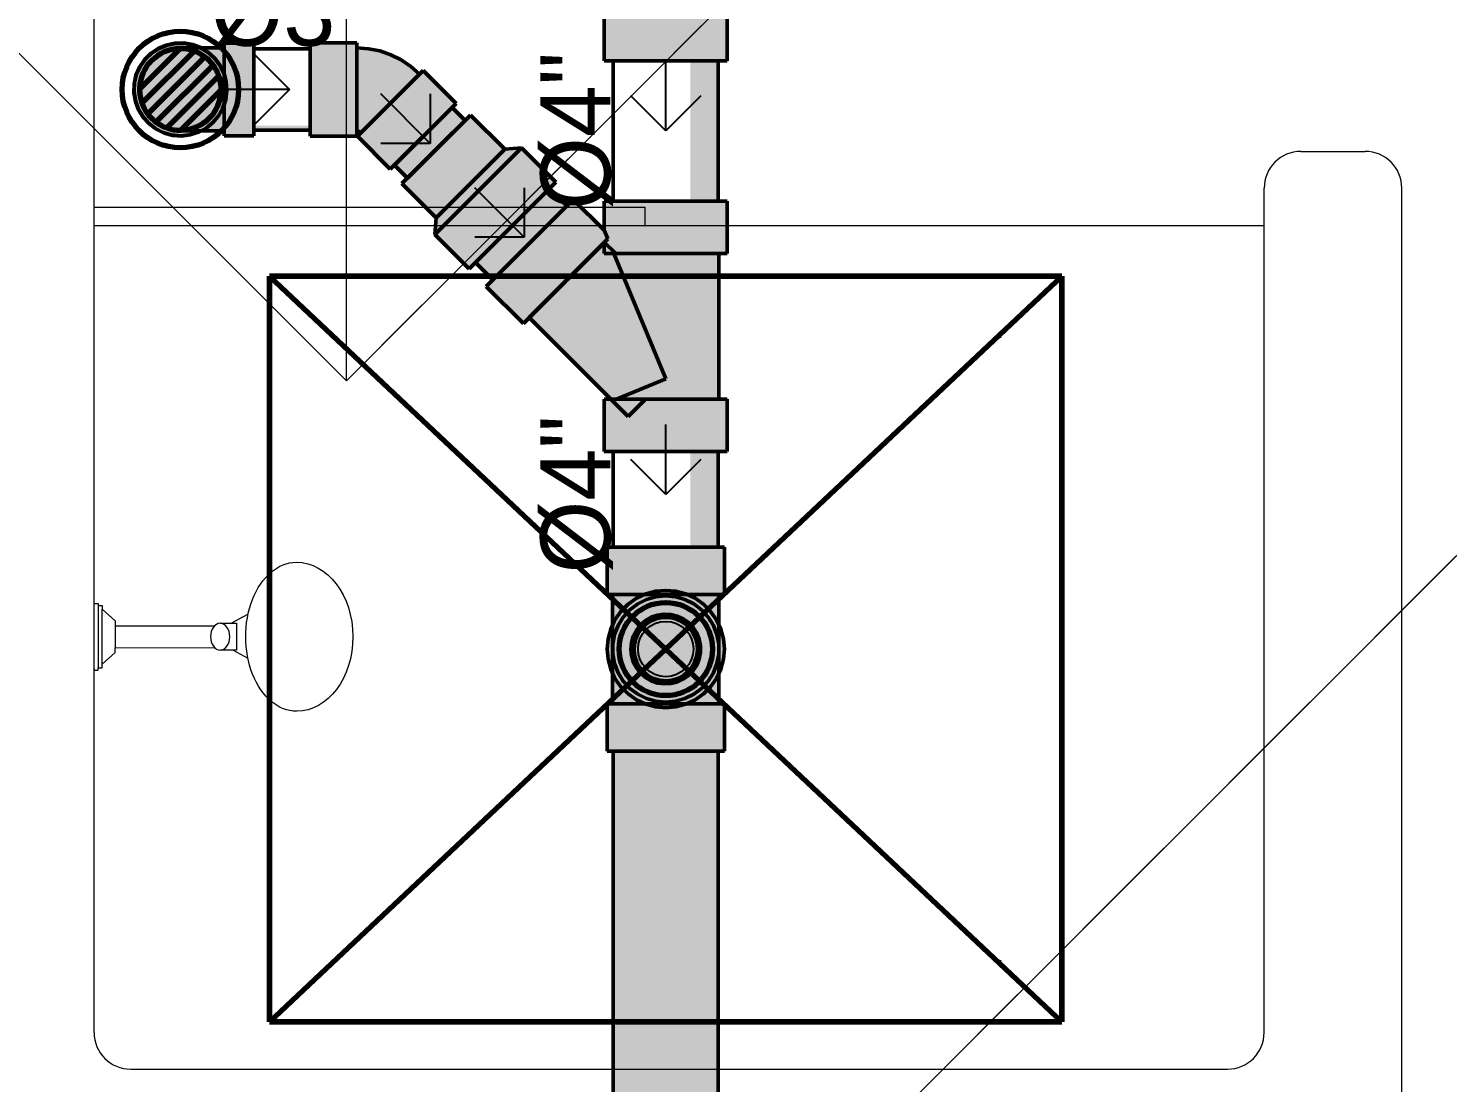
# Model space of a CAD drawing. Header units: metres. Extents: x -232 to 581, y 30 to 789.
# Drawn here: x 214.266 to 215.813, y 384.801 to 385.95 of the extents above; entities that cross this region are included whole.
import ezdxf

# ---------------------------------------------------------------- set-up
doc = ezdxf.new("R2010")
doc.units = ezdxf.units.M
doc.linetypes.add('CONTINU', pattern=[0])
doc.linetypes.add('HIDDEN2', pattern=[0.1875, 0.125, -0.0625])
for name, color, linetype, lineweight in [('A-WALL', 250, 'Continuous', 20), ('baños', 140, 'Continuous', 0), ('P-Fixt-Drn', 94, 'Continuous', 70), ('P-Fixt-Sho', 94, 'Continuous', 70)]:
    doc.layers.add(name, color=color, linetype=linetype, lineweight=lineweight)
doc.layers.add('G-Risr-Std-Nplt', color=7, linetype='Continuous', lineweight=18, plot=False)
doc.layers.add('M-SY-PIPE-STANDARD-Drenaje Sanitario', color=7, linetype='Continuous', true_color=0x726558)
doc.layers.add('M-SY-PIPE-STANDARD-Drenaje Ventilacion', color=254, linetype='Continuous')
doc.layers.add('Techos 1', color=7, linetype='HIDDEN2', lineweight=9, true_color=0x42391a)
doc.styles.add('DS-CAST-01', font='GOTHIC.TTF', dxfattribs={"height": 3})
doc.styles.get("Standard").update_dxf_attribs({"font": 'arial.ttf'})

# ---------------------------------------------------------------- blocks, each defined once
blk = doc.blocks.new('20.03.2026 LN 09 SEGUNDO NIVEL ARQ')
at = {"layer": 'Techos 1', "color": 5, "linetype": 'ByBlock'}
for p, q in [((71.5459, -58.3486), (71.5459, -46.6486)), ((68.3959, -55.1987), (71.5459, -58.3486)), ((74.6959, -55.1986), (71.5459, -58.3486)), ((76.0959, -55.1986), (71.9959, -59.2986))]:
    blk.add_line(p, q, dxfattribs=at)
at = {"layer": 'baños', "color": 5, "linetype": 'Continuous', "flags": 8}
for tag, p in [('MODELNUMBER', (83.7813, -42.9175, 0)), ('MATERIAL', (83.7813, -42.9176, 0)), ('PRODUCT', (83.7813, -42.9176, 0)), ('TRADENAME', (83.7813, -42.9176, 0)), ('MODELNUMBER', (84.956, -42.9175, 0)), ('TRADENAME', (84.956, -42.9176, 0)), ('MATERIAL', (84.956, -42.9176, 0)), ('PRODUCT', (84.956, -42.9176, 0))]:
    blk.add_attdef(tag, p, '', height=0.0000254, rotation=180.0001, dxfattribs=at)
at = {"layer": 'baños', "color": 5, "linetype": 'Continuous'}
for tag, p, rotation in [('TRADENAME', (85.8912, -56.9933), 180.0001), ('MODELNUMBER', (85.8912, -56.9934), 180.0001), ('MATERIAL', (85.8914, -56.9932), 180.0001), ('PRODUCT', (85.8914, -56.9933), 180.0001), ('MODELNUMBER', (86.6008, -56.9934), 179.9999), ('MATERIAL', (86.6008, -56.9932), 179.9999), ('PRODUCT', (86.6008, -56.9933), 179.9999), ('TRADENAME', (86.6008, -56.9933), 179.9999)]:
    blk.add_attdef(tag, p, '', height=0.0000254, rotation=rotation, dxfattribs=at)
blk = doc.blocks.new('A$C013342c3')
at = {"layer": 'baños', "linetype": 'Continuous'}
for p, q in [((0.2731, 0.1112), (0.2592, 0.0984, -1.0732)), ((0.2775, 0.1152), (0.2731, 0.1152)), ((0.2731, 0.1152), (0.2731, 0.1112)), ((0.2731, 0.0513), (0.2731, 0.1112)), ((0.2821, 0.1176), (0.2775, 0.1176)), ((0.2775, 0.1176), (0.2775, 0.1152)), ((0.2775, 0.1152), (0.2775, 0.0473)), ((0.2821, 0.1163), (0.2821, 0.1176)), ((0.2821, 0.0462), (0.2821, 0.1163)), ((0.1327, 0.0959, -0.0887), (0.1145, 0.106, -0.1376)), ((0.1447, 0.0959, -0.0497), (0.127, 0.0959, -0.0497)), ((0.127, 0.0959, -0.0497), (0.127, 0.0667, -0.0497)), ((0.2591, 0.0932, -0.0114), (0.1506, 0.0931, -0.0549)), ((0.2592, 0.0984, -1.0732), (0.2591, 0.0932, -0.0114)), ((0.2591, 0.0932, -0.0114), (0.2591, 0.0693, -0.0113)), ((0.1305, 0.0667, -0.0849), (0.1145, 0.0578, -0.1376)), ((0.127, 0.0667, -0.0497), (0.1446, 0.0667, -0.0497)), ((0.2591, 0.0693, -0.0114), (0.1506, 0.0694, -0.0549)), ((0.2592, 0.0642, -1.0732), (0.2591, 0.0693, -0.0114)), ((0.2731, 0.0513), (0.2592, 0.0642, -1.0732)), ((0.2731, 0.0473), (0.2731, 0.0513)), ((0.2775, 0.0473), (0.2731, 0.0473)), ((0.2775, 0.0449), (0.2775, 0.0473)), ((0.2821, 0.0449), (0.2775, 0.0449)), ((0.2821, 0.0462), (0.2821, 0.0449))]:
    blk.add_line(p, q, dxfattribs=at)
for ratio, start_param, end_param in [(0.757088, 3.141593, 6.283185), (0.681889, 0, 3.141593)]:
    blk.add_ellipse((0.0615, 0.0812, -0.1376), major_axis=(-0.0002, -0.0812), ratio=ratio, start_param=start_param, end_param=end_param, dxfattribs=at)
blk.add_ellipse((0.1447, 0.0813, -0.0497), major_axis=(0, -0.0146), ratio=0.718224, dxfattribs=at)
blk = doc.blocks.new('20.03.2026 LN 09 PRIMER NIVEL ARQ')
at = {"layer": 'A-WALL', "color": 1}
for p, q in [((-8.761, -59.0532), (-8.761, -56.3332)), ((-7.446, -58.0932), (-7.376, -58.0932)), ((-7.486, -59.0532), (-7.486, -58.1332)), ((-7.336, -59.7032), (-7.336, -58.1332)), ((-8.721, -59.0932), (-7.526, -59.0932))]:
    blk.add_line(p, q, dxfattribs=at)
for centre, start, end in [((-7.446, -58.1332), 90, 180), ((-7.376, -58.1332), 360, 90), ((-8.721, -59.0532), 180, 270), ((-7.526, -59.0532), 270, 0)]:
    blk.add_arc(centre, 0.04, start, end, dxfattribs=at)
at = {"layer": 'baños', "color": 1}
for p, q in [((-8.761, -58.1541), (-8.161, -58.1541)), ((-8.161, -58.1541), (-8.161, -58.1741)), ((-8.761, -58.1741), (-7.486, -58.1741))]:
    blk.add_line(p, q, dxfattribs=at)
at = {"layer": 'Techos 1', "color": 1}
for p, q in [((-8.486, -58.3432), (-8.486, -46.6432)), ((-11.636, -55.1932), (-8.486, -58.3432)), ((-5.336, -55.1932), (-8.486, -58.3432)), ((-3.936, -55.1932), (-8.036, -59.2932))]:
    blk.add_line(p, q, dxfattribs=at)
at = {"layer": 'baños', "color": 1, "linetype": 'CONTINU', "xscale": -1}
blk.add_blockref('A$C013342c3', (-8.4789, -58.7033), dxfattribs=at)
at = {"layer": 'baños', "color": 1, "linetype": 'Continuous'}
for tag, p in [('MODELNUMBER', (-12.0611, -62.0707)), ('MATERIAL', (-12.0611, -62.0709)), ('PRODUCT', (-12.0611, -62.0708)), ('TRADENAME', (-12.0611, -62.0708))]:
    blk.add_attdef(tag, p, '', height=0.0000254, rotation=359.9999, dxfattribs=at)
blk = doc.blocks.new('Aecb_Duct_Rnd_2Line_Open')
at = {"layer": 'G-Risr-Std-Nplt', "color": 0, "linetype": 'ByBlock', "lineweight": -2}
blk.add_circle((0, 0), 1, dxfattribs=at)
blk = doc.blocks.new('_Open90')
at = {"color": 0, "linetype": 'ByBlock', "lineweight": -2}
for p, q in [((-0.5, 0.5), (0, 0)), ((0, 0), (-1, 0)), ((0, 0), (-0.5, -0.5))]:
    blk.add_line(p, q, dxfattribs=at)
blk = doc.blocks.new('DR 20.03.26 LN09')
at = {"layer": 'M-SY-PIPE-STANDARD-Drenaje Sanitario', "linetype": 'Continuous', "lineweight": 50}
for points in [[(-14679.194, -2845.998), (-14682.928, -2849.733), (-14681.337, -2851.324), (-14681.083, -2851.07), (-14677.579, -2854.574), (-14677.868, -2854.574), (-14677.868, -2856.824), (-14675.227, -2856.824), (-14672.587, -2856.824), (-14672.587, -2854.574), (-14672.946, -2854.574), (-14672.946, -2848.324), (-14672.587, -2848.324), (-14672.587, -2846.074), (-14675.227, -2846.074), (-14677.868, -2846.074), (-14677.868, -2847.324)], [(-14698.041, -2857.817), (-14698.05, -2858.197), (-14697.987, -2858.572), (-14697.854, -2858.929), (-14697.656, -2859.253), (-14697.401, -2859.535), (-14697.096, -2859.762), (-14696.754, -2859.929), (-14696.387, -2860.027), (-14696.008, -2860.054), (-14695.63, -2860.009), (-14695.268, -2859.893), (-14694.934, -2859.711), (-14694.641, -2859.469), (-14694.399, -2859.176), (-14694.217, -2858.842), (-14694.101, -2858.48), (-14694.056, -2858.102), (-14694.083, -2857.723), (-14694.182, -2857.356), (-14694.348, -2857.014), (-14694.576, -2856.709), (-14694.857, -2856.454), (-14695.182, -2856.256), (-14695.538, -2856.123), (-14695.913, -2856.06), (-14696.293, -2856.069), (-14696.664, -2856.15), (-14697.014, -2856.299), (-14697.329, -2856.512), (-14697.598, -2856.781), (-14697.811, -2857.096), (-14697.96, -2857.446)], [(-14695.165, -2859.818), (-14695.181, -2859.836), (-14694.18, -2859.836), (-14694.18, -2860.039), (-14692.899, -2860.039), (-14692.899, -2856.07), (-14694.18, -2856.07), (-14694.18, -2856.273), (-14695.181, -2856.273), (-14695.176, -2856.279), (-14695.496, -2856.151), (-14695.867, -2856.079), (-14696.244, -2856.079), (-14696.614, -2856.151), (-14696.965, -2856.291), (-14697.282, -2856.495), (-14697.555, -2856.755), (-14697.774, -2857.063), (-14697.931, -2857.406), (-14698.02, -2857.772), (-14698.038, -2858.149), (-14697.984, -2858.523), (-14697.86, -2858.879), (-14697.672, -2859.206), (-14697.425, -2859.491), (-14697.128, -2859.724), (-14696.793, -2859.897), (-14696.431, -2860.003), (-14696.055, -2860.039), (-14695.68, -2860.003), (-14695.318, -2859.897)], [(-14690.487, -2856.055), (-14690.487, -2860.055), (-14688.487, -2860.055), (-14688.487, -2859.836), (-14688.437, -2859.841), (-14688.389, -2859.855), (-14688.345, -2859.879), (-14688.306, -2859.911), (-14688.461, -2860.066), (-14687.047, -2861.48), (-14684.218, -2858.651), (-14685.633, -2857.237), (-14685.787, -2857.392), (-14686.163, -2857.063), (-14686.578, -2856.785), (-14687.026, -2856.564), (-14687.499, -2856.404), (-14687.989, -2856.306), (-14688.487, -2856.273), (-14688.487, -2856.055)], [(-14697.793, -2857.847), (-14697.801, -2858.18), (-14697.746, -2858.508), (-14697.63, -2858.819), (-14697.456, -2859.103), (-14697.233, -2859.35), (-14696.966, -2859.549), (-14696.667, -2859.694), (-14696.346, -2859.78), (-14696.014, -2859.804), (-14695.683, -2859.765), (-14695.367, -2859.663), (-14695.075, -2859.504), (-14694.818, -2859.292), (-14694.606, -2859.036), (-14694.447, -2858.744), (-14694.345, -2858.427), (-14694.306, -2858.096), (-14694.33, -2857.764), (-14694.416, -2857.443), (-14694.561, -2857.144), (-14694.76, -2856.878), (-14695.007, -2856.654), (-14695.291, -2856.481), (-14695.602, -2856.364), (-14695.931, -2856.309), (-14696.263, -2856.317), (-14696.588, -2856.388), (-14696.894, -2856.519), (-14697.17, -2856.705), (-14697.405, -2856.94), (-14697.591, -2857.216), (-14697.722, -2857.522)], [(-14672.977, -2862.846), (-14672.977, -2856.824), (-14674.178, -2856.824), (-14674.178, -2862.846)], [(-14685.633, -2860.066), (-14686.87, -2861.303), (-14686.315, -2861.858), (-14685.077, -2860.621), (-14683.84, -2859.384), (-14684.395, -2858.828)], [(-14685.077, -2860.621), (-14686.547, -2862.09), (-14685.077, -2863.56), (-14685.132, -2864.278), (-14683.663, -2865.748), (-14681.807, -2863.891), (-14679.951, -2862.035), (-14681.42, -2860.566), (-14682.138, -2860.621), (-14683.608, -2859.152)], [(-14692.899, -2859.805), (-14690.487, -2859.805), (-14690.487, -2859.604), (-14692.899, -2859.604)], [(-14681.807, -2863.891), (-14683.398, -2865.482), (-14682.652, -2866.228), (-14681.061, -2864.637), (-14679.47, -2863.046), (-14680.216, -2862.3)], [(-14679.194, -2862.77), (-14682.928, -2866.504), (-14681.337, -2868.095), (-14681.083, -2867.841), (-14677.579, -2871.346), (-14677.868, -2871.346), (-14677.868, -2873.596), (-14675.227, -2873.596), (-14672.587, -2873.596), (-14672.587, -2871.346), (-14672.946, -2871.346), (-14672.946, -2865.096), (-14672.587, -2865.096), (-14672.587, -2862.846), (-14675.227, -2862.846), (-14677.868, -2862.846), (-14677.868, -2864.096)], [(-14672.977, -2877.692), (-14672.977, -2873.596), (-14674.178, -2873.596), (-14674.178, -2877.692)], [(-14677.743, -2877.692), (-14677.743, -2879.723), (-14677.509, -2879.723), (-14677.509, -2881.007), (-14677.49, -2880.989), (-14677.591, -2881.207), (-14677.705, -2881.63), (-14677.743, -2882.067), (-14677.705, -2882.504), (-14677.591, -2882.928), (-14677.5, -2883.123), (-14677.509, -2883.127), (-14677.509, -2884.411), (-14677.743, -2884.411), (-14677.743, -2886.442), (-14672.712, -2886.442), (-14672.712, -2884.411), (-14672.946, -2884.411), (-14672.946, -2883.127), (-14672.955, -2883.123), (-14672.864, -2882.928), (-14672.75, -2882.504), (-14672.712, -2882.067), (-14672.75, -2881.63), (-14672.864, -2881.207), (-14672.965, -2880.989), (-14672.946, -2881.007), (-14672.946, -2879.723), (-14672.712, -2879.723), (-14672.712, -2877.692)], [(-14677.705, -2881.63), (-14677.743, -2882.067), (-14677.705, -2882.504), (-14677.591, -2882.928), (-14677.406, -2883.325), (-14677.155, -2883.684), (-14676.844, -2883.994), (-14676.485, -2884.246), (-14676.088, -2884.431), (-14675.664, -2884.545), (-14675.227, -2884.583), (-14674.791, -2884.545), (-14674.367, -2884.431), (-14673.97, -2884.246), (-14673.61, -2883.994), (-14673.3, -2883.684), (-14673.049, -2883.325), (-14672.864, -2882.928), (-14672.75, -2882.504), (-14672.712, -2882.067), (-14672.75, -2881.63), (-14672.864, -2881.207), (-14673.049, -2880.809), (-14673.3, -2880.45), (-14673.61, -2880.14), (-14673.97, -2879.889), (-14674.367, -2879.703), (-14674.791, -2879.59), (-14675.227, -2879.551), (-14675.664, -2879.59), (-14676.088, -2879.703), (-14676.485, -2879.889), (-14676.844, -2880.14), (-14677.155, -2880.45), (-14677.406, -2880.809), (-14677.591, -2881.207)], [(-14677.439, -2881.654), (-14677.477, -2882.067), (-14677.439, -2882.481), (-14677.326, -2882.88), (-14677.14, -2883.252), (-14676.89, -2883.583), (-14676.583, -2883.863), (-14676.23, -2884.081), (-14675.843, -2884.231), (-14675.435, -2884.308), (-14675.02, -2884.308), (-14674.612, -2884.231), (-14674.225, -2884.081), (-14673.872, -2883.863), (-14673.565, -2883.583), (-14673.314, -2883.252), (-14673.129, -2882.88), (-14673.016, -2882.481), (-14672.977, -2882.067), (-14673.016, -2881.654), (-14673.129, -2881.254), (-14673.314, -2880.883), (-14673.565, -2880.551), (-14673.872, -2880.272), (-14674.225, -2880.053), (-14674.612, -2879.903), (-14675.02, -2879.827), (-14675.435, -2879.827), (-14675.843, -2879.903), (-14676.23, -2880.053), (-14676.583, -2880.272), (-14676.89, -2880.551), (-14677.14, -2880.883), (-14677.326, -2881.254)], [(-14676.573, -2881.874), (-14676.585, -2882.132), (-14676.549, -2882.388), (-14676.464, -2882.632), (-14676.335, -2882.856), (-14676.166, -2883.051), (-14675.962, -2883.211), (-14675.733, -2883.329), (-14675.485, -2883.402), (-14675.227, -2883.427), (-14674.97, -2883.402), (-14674.722, -2883.329), (-14674.493, -2883.211), (-14674.289, -2883.051), (-14674.12, -2882.856), (-14673.991, -2882.632), (-14673.906, -2882.388), (-14673.87, -2882.132), (-14673.882, -2881.874), (-14673.943, -2881.623), (-14674.05, -2881.387), (-14674.2, -2881.177), (-14674.387, -2880.999), (-14674.605, -2880.859), (-14674.844, -2880.763), (-14675.098, -2880.714), (-14675.357, -2880.714), (-14675.61, -2880.763), (-14675.85, -2880.859), (-14676.068, -2880.999), (-14676.255, -2881.177), (-14676.405, -2881.387), (-14676.512, -2881.623)], [(-14676.393, -2881.842), (-14676.415, -2882.067), (-14676.393, -2882.292), (-14676.33, -2882.508), (-14676.226, -2882.709), (-14676.087, -2882.887), (-14675.916, -2883.034), (-14675.721, -2883.147), (-14675.507, -2883.221), (-14675.284, -2883.253), (-14675.058, -2883.243), (-14674.839, -2883.189), (-14674.634, -2883.096), (-14674.45, -2882.965), (-14674.294, -2882.801), (-14674.172, -2882.611), (-14674.088, -2882.402), (-14674.045, -2882.18), (-14674.045, -2881.954), (-14674.088, -2881.733), (-14674.172, -2881.523), (-14674.294, -2881.333), (-14674.45, -2881.17), (-14674.634, -2881.039), (-14674.839, -2880.945), (-14675.058, -2880.892), (-14675.284, -2880.881), (-14675.507, -2880.913), (-14675.721, -2880.987), (-14675.916, -2881.1), (-14676.087, -2881.248), (-14676.226, -2881.425), (-14676.33, -2881.626)], [(-14677.477, -3122.691), (-14672.977, -3122.691), (-14672.977, -2886.442), (-14675.227, -2886.442), (-14677.477, -2886.442), (-14677.477, -2997.002), (-14674.178, -2997.002), (-14674.178, -3010.303), (-14677.477, -3010.303)]]:
    blk.add_hatch(color=251, dxfattribs=at).paths.add_polyline_path(points, flags=0)
at = {"layer": 'M-SY-PIPE-STANDARD-Drenaje Sanitario', "color": 251, "linetype": 'Continuous', "lineweight": 50}
for points in [[(-14677.868, -2856.824), (-14677.868, -2854.574)], [(-14672.587, -2856.824), (-14672.587, -2854.574)], [(-14694.641, -2859.469), (-14694.934, -2859.711), (-14695.268, -2859.893), (-14695.63, -2860.009), (-14696.008, -2860.054), (-14696.387, -2860.027), (-14696.754, -2859.929), (-14697.096, -2859.762), (-14697.401, -2859.535), (-14697.656, -2859.253), (-14697.854, -2858.929), (-14697.987, -2858.572), (-14698.05, -2858.197), (-14698.041, -2857.817), (-14697.96, -2857.446), (-14697.811, -2857.096), (-14697.598, -2856.781), (-14697.329, -2856.512), (-14697.014, -2856.299), (-14696.664, -2856.15), (-14696.293, -2856.069), (-14695.913, -2856.06), (-14695.538, -2856.123), (-14695.182, -2856.256), (-14694.857, -2856.454), (-14694.576, -2856.709), (-14694.348, -2857.014), (-14694.182, -2857.356), (-14694.083, -2857.723), (-14694.056, -2858.102), (-14694.101, -2858.48), (-14694.217, -2858.842), (-14694.399, -2859.176), (-14694.641, -2859.469)], [(-14696.055, -2860.039), (-14695.68, -2860.003), (-14695.318, -2859.897), (-14694.983, -2859.724), (-14694.686, -2859.491), (-14694.439, -2859.206), (-14694.25, -2858.879), (-14694.127, -2858.523), (-14694.073, -2858.149), (-14694.091, -2857.772), (-14694.18, -2857.406), (-14694.337, -2857.063), (-14694.556, -2856.755), (-14694.829, -2856.495), (-14695.146, -2856.291), (-14695.496, -2856.151), (-14695.867, -2856.079), (-14696.244, -2856.079), (-14696.614, -2856.151), (-14696.965, -2856.291), (-14697.282, -2856.495), (-14697.555, -2856.755), (-14697.774, -2857.063), (-14697.931, -2857.406), (-14698.02, -2857.772), (-14698.038, -2858.149), (-14697.984, -2858.523), (-14697.86, -2858.879), (-14697.672, -2859.206), (-14697.425, -2859.491), (-14697.128, -2859.724), (-14696.793, -2859.897), (-14696.431, -2860.003), (-14696.055, -2860.039)], [(-14694.18, -2856.07), (-14694.18, -2857.405)], [(-14694.18, -2856.07), (-14692.899, -2856.07)], [(-14692.899, -2860.039), (-14692.899, -2856.07)], [(-14690.487, -2856.055), (-14690.487, -2860.055)], [(-14690.487, -2856.055), (-14688.487, -2856.055)], [(-14688.487, -2860.055), (-14688.487, -2856.055)], [(-14696.055, -2859.836), (-14695.718, -2859.804), (-14695.393, -2859.708), (-14695.092, -2859.553), (-14694.826, -2859.344), (-14694.604, -2859.088), (-14694.435, -2858.795), (-14694.324, -2858.475), (-14694.276, -2858.139), (-14694.292, -2857.801), (-14694.372, -2857.472), (-14694.513, -2857.164), (-14694.709, -2856.888), (-14694.954, -2856.655), (-14695.239, -2856.471), (-14695.554, -2856.346), (-14695.886, -2856.282), (-14696.225, -2856.282), (-14696.557, -2856.346), (-14696.872, -2856.471), (-14697.157, -2856.655), (-14697.402, -2856.888), (-14697.598, -2857.164), (-14697.739, -2857.472), (-14697.819, -2857.801), (-14697.835, -2858.139), (-14697.786, -2858.475), (-14697.676, -2858.795), (-14697.506, -2859.088), (-14697.285, -2859.344), (-14697.018, -2859.553), (-14696.717, -2859.708), (-14696.393, -2859.804), (-14696.055, -2859.836)], [(-14694.18, -2856.273), (-14696.055, -2856.273)], [(-14694.18, -2859.836), (-14694.18, -2856.273)], [(-14690.487, -2856.305), (-14692.899, -2856.305)], [(-14692.899, -2856.305), (-14692.899, -2859.805)], [(-14690.487, -2859.805), (-14690.487, -2856.305)], [(-14688.487, -2859.836), (-14688.487, -2856.273)], [(-14688.487, -2856.273), (-14687.989, -2856.306), (-14687.499, -2856.404), (-14687.026, -2856.564), (-14686.578, -2856.785), (-14686.163, -2857.063), (-14685.787, -2857.392)], [(-14685.633, -2857.237), (-14688.461, -2860.066)], [(-14685.787, -2857.392), (-14688.306, -2859.911)], [(-14685.633, -2857.237), (-14684.218, -2858.651)], [(-14677.868, -2856.824), (-14675.227, -2856.824)], [(-14677.477, -2856.824), (-14677.477, -2862.846)], [(-14672.977, -2856.824), (-14677.477, -2856.824)], [(-14675.227, -2856.824), (-14672.587, -2856.824)], [(-14672.977, -2862.846), (-14672.977, -2856.824)], [(-14694.18, -2858.704), (-14694.18, -2860.039)], [(-14687.047, -2861.48), (-14684.218, -2858.651)], [(-14684.395, -2858.828), (-14686.87, -2861.303)], [(-14683.608, -2859.152), (-14685.077, -2860.621)], [(-14683.84, -2859.384), (-14684.395, -2858.828)], [(-14682.138, -2860.621), (-14683.608, -2859.152)], [(-14692.899, -2859.805), (-14690.487, -2859.805)], [(-14686.315, -2861.858), (-14683.84, -2859.384)], [(-14696.055, -2859.836), (-14694.18, -2859.836)], [(-14694.18, -2860.039), (-14692.899, -2860.039)], [(-14690.487, -2860.055), (-14688.487, -2860.055)], [(-14688.306, -2859.911), (-14688.345, -2859.879), (-14688.389, -2859.855), (-14688.437, -2859.841), (-14688.487, -2859.836)], [(-14688.461, -2860.066), (-14687.047, -2861.48)], [(-14685.077, -2860.621), (-14686.547, -2862.09)], [(-14681.42, -2860.566), (-14685.132, -2864.278)], [(-14685.077, -2863.56), (-14682.138, -2860.621)], [(-14683.608, -2862.09), (-14682.138, -2860.621)], [(-14681.42, -2860.566), (-14683.276, -2862.422)], [(-14682.138, -2860.621), (-14681.42, -2860.566)], [(-14679.951, -2862.035), (-14681.42, -2860.566)], [(-14686.87, -2861.303), (-14686.315, -2861.858)], [(-14685.077, -2863.56), (-14686.547, -2862.09)], [(-14685.077, -2863.56), (-14683.608, -2862.09)], [(-14681.807, -2863.891), (-14679.951, -2862.035)], [(-14683.276, -2862.422), (-14685.132, -2864.278)], [(-14680.216, -2862.3), (-14683.398, -2865.482)], [(-14679.194, -2862.77), (-14682.928, -2866.504)], [(-14679.47, -2863.046), (-14680.216, -2862.3)], [(-14677.868, -2864.096), (-14679.194, -2862.77)], [(-14675.227, -2862.846), (-14677.868, -2862.846)], [(-14677.868, -2864.096), (-14677.868, -2862.846)], [(-14677.477, -2862.846), (-14672.977, -2862.846)], [(-14672.587, -2862.846), (-14675.227, -2862.846)], [(-14672.587, -2865.096), (-14672.587, -2862.846)], [(-14682.652, -2866.228), (-14679.47, -2863.046)], [(-14685.132, -2864.278), (-14685.077, -2863.56)], [(-14683.663, -2865.748), (-14681.807, -2863.891)], [(-14677.713, -2864.471), (-14677.868, -2864.096)], [(-14683.663, -2865.748), (-14685.132, -2864.278)], [(-14681.337, -2868.095), (-14677.713, -2864.471)], [(-14681.083, -2867.841), (-14677.857, -2864.615)], [(-14677.868, -2865.096), (-14677.868, -2864.626)], [(-14677.857, -2864.615), (-14677.376, -2865.096)], [(-14677.868, -2865.096), (-14675.227, -2865.096)], [(-14677.376, -2865.096), (-14677.376, -2865.096), (-14677.454, -2865.096)], [(-14677.376, -2865.096), (-14677.454, -2865.096)], [(-14677.454, -2865.096), (-14675.227, -2870.471)], [(-14672.946, -2865.096), (-14677.376, -2865.096)], [(-14675.227, -2865.096), (-14672.587, -2865.096)], [(-14672.946, -2871.346), (-14672.946, -2865.096)], [(-14683.398, -2865.482), (-14682.652, -2866.228)], [(-14681.337, -2868.095), (-14682.928, -2866.504)], [(-14676.841, -2872.084), (-14681.083, -2867.841)], [(-14675.227, -2870.471), (-14677.34, -2871.346)], [(-14675.227, -2871.346), (-14677.868, -2871.346)], [(-14677.868, -2873.596), (-14677.868, -2871.346)], [(-14677.34, -2871.346), (-14676.102, -2871.346)], [(-14676.102, -2871.346), (-14676.841, -2872.084)], [(-14672.946, -2871.346), (-14676.102, -2871.346)], [(-14672.587, -2871.346), (-14675.227, -2871.346)], [(-14672.587, -2873.596), (-14672.587, -2871.346)], [(-14677.868, -2873.596), (-14675.227, -2873.596)], [(-14677.477, -2873.596), (-14677.477, -2877.692)], [(-14672.977, -2873.596), (-14677.477, -2873.596)], [(-14675.227, -2873.596), (-14672.587, -2873.596)], [(-14672.977, -2877.692), (-14672.977, -2873.596)], [(-14672.712, -2877.692), (-14677.743, -2877.692)], [(-14677.743, -2877.692), (-14677.743, -2879.723)], [(-14677.477, -2877.692), (-14672.977, -2877.692)], [(-14672.712, -2877.692), (-14672.712, -2879.723)], [(-14675.227, -2884.583), (-14674.791, -2884.545), (-14674.367, -2884.431), (-14673.97, -2884.246), (-14673.61, -2883.994), (-14673.3, -2883.684), (-14673.049, -2883.325), (-14672.864, -2882.928), (-14672.75, -2882.504), (-14672.712, -2882.067), (-14672.75, -2881.63), (-14672.864, -2881.207), (-14673.049, -2880.809), (-14673.3, -2880.45), (-14673.61, -2880.14), (-14673.97, -2879.889), (-14674.367, -2879.703), (-14674.791, -2879.59), (-14675.227, -2879.551), (-14675.664, -2879.59), (-14676.088, -2879.703), (-14676.485, -2879.889), (-14676.844, -2880.14), (-14677.155, -2880.45), (-14677.406, -2880.809), (-14677.591, -2881.207), (-14677.705, -2881.63), (-14677.743, -2882.067), (-14677.705, -2882.504), (-14677.591, -2882.928), (-14677.406, -2883.325), (-14677.155, -2883.684), (-14676.844, -2883.994), (-14676.485, -2884.246), (-14676.088, -2884.431), (-14675.664, -2884.545), (-14675.227, -2884.583)], [(-14677.743, -2882.067), (-14677.705, -2881.63), (-14677.591, -2881.207), (-14677.406, -2880.809), (-14677.155, -2880.45), (-14676.844, -2880.14), (-14676.485, -2879.889), (-14676.088, -2879.703), (-14675.664, -2879.59), (-14675.227, -2879.551), (-14674.791, -2879.59), (-14674.367, -2879.703), (-14673.97, -2879.889), (-14673.61, -2880.14), (-14673.3, -2880.45), (-14673.049, -2880.809), (-14672.864, -2881.207), (-14672.75, -2881.63), (-14672.712, -2882.067), (-14672.75, -2882.504), (-14672.864, -2882.928), (-14673.049, -2883.325), (-14673.3, -2883.684), (-14673.61, -2883.994), (-14673.97, -2884.246), (-14674.367, -2884.431), (-14674.791, -2884.545), (-14675.227, -2884.583), (-14675.664, -2884.545), (-14676.088, -2884.431), (-14676.485, -2884.246), (-14676.844, -2883.994), (-14677.155, -2883.684), (-14677.406, -2883.325), (-14677.591, -2882.928), (-14677.705, -2882.504), (-14677.743, -2882.067)], [(-14677.743, -2882.067), (-14677.705, -2882.504), (-14677.591, -2882.928), (-14677.406, -2883.325), (-14677.155, -2883.684), (-14676.844, -2883.994), (-14676.485, -2884.246), (-14676.088, -2884.431), (-14675.664, -2884.545), (-14675.227, -2884.583), (-14674.791, -2884.545), (-14674.367, -2884.431), (-14673.97, -2884.246), (-14673.61, -2883.994), (-14673.3, -2883.684), (-14673.049, -2883.325), (-14672.864, -2882.928), (-14672.75, -2882.504), (-14672.712, -2882.067), (-14672.75, -2881.63), (-14672.864, -2881.207), (-14673.049, -2880.809), (-14673.3, -2880.45), (-14673.61, -2880.14), (-14673.97, -2879.889), (-14674.367, -2879.703), (-14674.791, -2879.59), (-14675.227, -2879.551), (-14675.664, -2879.59), (-14676.088, -2879.703), (-14676.485, -2879.889), (-14676.844, -2880.14), (-14677.155, -2880.45), (-14677.406, -2880.809), (-14677.591, -2881.207), (-14677.705, -2881.63), (-14677.743, -2882.067)], [(-14677.743, -2879.723), (-14676.141, -2879.723)], [(-14672.946, -2879.723), (-14677.509, -2879.723)], [(-14677.509, -2884.411), (-14677.509, -2879.723)], [(-14675.227, -2884.348), (-14674.808, -2884.31), (-14674.403, -2884.194), (-14674.027, -2884.007), (-14673.691, -2883.753), (-14673.407, -2883.442), (-14673.185, -2883.084), (-14673.033, -2882.691), (-14672.956, -2882.278), (-14672.956, -2881.857), (-14673.033, -2881.443), (-14673.185, -2881.05), (-14673.407, -2880.692), (-14673.691, -2880.381), (-14674.027, -2880.128), (-14674.403, -2879.94), (-14674.808, -2879.825), (-14675.227, -2879.786), (-14675.647, -2879.825), (-14676.052, -2879.94), (-14676.428, -2880.128), (-14676.764, -2880.381), (-14677.048, -2880.692), (-14677.27, -2881.05), (-14677.422, -2881.443), (-14677.499, -2881.857), (-14677.499, -2882.278), (-14677.422, -2882.691), (-14677.27, -2883.084), (-14677.048, -2883.442), (-14676.764, -2883.753), (-14676.428, -2884.007), (-14676.052, -2884.194), (-14675.647, -2884.31), (-14675.227, -2884.348)], [(-14674.314, -2879.723), (-14672.712, -2879.723)], [(-14672.946, -2884.411), (-14672.946, -2879.723)], [(-14676.727, -2882.067), (-14676.7, -2882.351), (-14676.62, -2882.625), (-14676.489, -2882.878), (-14676.313, -2883.102), (-14676.098, -2883.289), (-14675.851, -2883.432), (-14675.581, -2883.525), (-14675.299, -2883.565), (-14675.014, -2883.552), (-14674.737, -2883.485), (-14674.477, -2883.366), (-14674.245, -2883.201), (-14674.048, -2882.994), (-14673.894, -2882.754), (-14673.788, -2882.49), (-14673.734, -2882.21), (-14673.734, -2881.925), (-14673.788, -2881.645), (-14673.894, -2881.38), (-14674.048, -2881.14), (-14674.245, -2880.933), (-14674.477, -2880.768), (-14674.737, -2880.65), (-14675.014, -2880.582), (-14675.299, -2880.569), (-14675.581, -2880.609), (-14675.851, -2880.703), (-14676.098, -2880.845), (-14676.313, -2881.032), (-14676.489, -2881.256), (-14676.62, -2881.51), (-14676.7, -2881.783), (-14676.727, -2882.067)], [(-14676.727, -2882.067), (-14676.7, -2882.351), (-14676.62, -2882.625), (-14676.489, -2882.878), (-14676.313, -2883.102), (-14676.098, -2883.289), (-14675.851, -2883.432), (-14675.581, -2883.525), (-14675.299, -2883.565), (-14675.014, -2883.552), (-14674.737, -2883.485), (-14674.477, -2883.366), (-14674.245, -2883.201), (-14674.048, -2882.994), (-14673.894, -2882.754), (-14673.788, -2882.49), (-14673.734, -2882.21), (-14673.734, -2881.925), (-14673.788, -2881.645), (-14673.894, -2881.38), (-14674.048, -2881.14), (-14674.245, -2880.933), (-14674.477, -2880.768), (-14674.737, -2880.65), (-14675.014, -2880.582), (-14675.299, -2880.569), (-14675.581, -2880.609), (-14675.851, -2880.703), (-14676.098, -2880.845), (-14676.313, -2881.032), (-14676.489, -2881.256), (-14676.62, -2881.51), (-14676.7, -2881.783), (-14676.727, -2882.067)], [(-14675.227, -2883.427), (-14675.485, -2883.402), (-14675.733, -2883.329), (-14675.962, -2883.211), (-14676.166, -2883.051), (-14676.335, -2882.856), (-14676.464, -2882.632), (-14676.549, -2882.388), (-14676.585, -2882.132), (-14676.573, -2881.874), (-14676.512, -2881.623), (-14676.405, -2881.387), (-14676.255, -2881.177), (-14676.068, -2880.999), (-14675.85, -2880.859), (-14675.61, -2880.763), (-14675.357, -2880.714), (-14675.098, -2880.714), (-14674.844, -2880.763), (-14674.605, -2880.859), (-14674.387, -2880.999), (-14674.2, -2881.177), (-14674.05, -2881.387), (-14673.943, -2881.623), (-14673.882, -2881.874), (-14673.87, -2882.132), (-14673.906, -2882.388), (-14673.991, -2882.632), (-14674.12, -2882.856), (-14674.289, -2883.051), (-14674.493, -2883.211), (-14674.722, -2883.329), (-14674.97, -2883.402), (-14675.227, -2883.427)], [(-14676.141, -2884.411), (-14677.743, -2884.411)], [(-14677.743, -2884.411), (-14677.743, -2886.442)], [(-14677.509, -2884.411), (-14672.946, -2884.411)], [(-14672.712, -2884.411), (-14674.314, -2884.411)], [(-14672.712, -2884.411), (-14672.712, -2886.442)], [(-14677.743, -2886.442), (-14672.712, -2886.442)], [(-14672.977, -2886.442), (-14677.477, -2886.442)], [(-14677.477, -2886.442), (-14677.477, -3122.691)], [(-14672.977, -3122.691), (-14672.977, -2886.442)]]:
    blk.add_lwpolyline(points, dxfattribs=at)
at = {"layer": 'P-Fixt-Drn', "color": 94, "linetype": 'Continuous', "lineweight": 70}
for p, q in [((-14697.805, -2858.037), (-14696.073, -2856.305)), ((-14695.468, -2856.406), (-14697.704, -2858.642)), ((-14697.457, -2859.103), (-14695.007, -2856.653)), ((-14694.654, -2857.007), (-14697.103, -2859.456)), ((-14696.643, -2859.703), (-14694.407, -2857.467)), ((-14694.306, -2858.073), (-14696.038, -2859.805))]:
    blk.add_line(p, q, dxfattribs=at)
blk.add_circle((-14696.055, -2858.055), 2.5, dxfattribs=at)
for start, end in [(90.58469, 179.41531), (70.37693, 90.58469), (70.37693, 90.58469), (53.21321, 70.37693), (36.78679, 53.21321), (36.78679, 53.21321), (19.62307, 36.78679), (359.41531, 19.62307), (359.41531, 19.62307), (179.41531, 199.62307), (179.41531, 199.62307), (270.58469, 359.41531), (199.62307, 216.78679), (216.78679, 233.21321), (216.78679, 233.21321), (233.21321, 250.37693), (250.37693, 270.58469), (250.37693, 270.58469)]:
    blk.add_arc((-14696.055, -2858.055), 1.75, start, end, dxfattribs=at)
at = {"layer": 'P-Fixt-Sho', "color": 94, "linetype": 'Continuous', "lineweight": 70}
for p, q in [((-14692.227, -2898.067, 72), (-14692.227, -2866.067, 72)), ((-14692.227, -2866.067, 72), (-14658.227, -2866.067, 72)), ((-14658.227, -2866.067, 72), (-14658.227, -2867.987, 72)), ((-14658.227, -2867.987, 72), (-14658.227, -2896.147, 72)), ((-14660.947, -2868.627, 72), (-14660.947, -2868.71, 72)), ((-14660.947, -2895.424, 72), (-14660.947, -2895.507, 72)), ((-14658.227, -2896.147, 72), (-14658.227, -2898.067, 72)), ((-14658.227, -2898.067, 72), (-14692.227, -2898.067, 72))]:
    blk.add_line(p, q, dxfattribs=at)
at = {"layer": 'P-Fixt-Sho', "color": 94, "linetype": 'Continuous', "lineweight": 70, "extrusion": (1, 0, 2.22045e-16)}
for p, q in [((-14658.227, -2866.067, 72), (-14692.227, -2866.067, 72)), ((-14692.227, -2866.067, 72), (-14692.227, -2898.067, 72)), ((-14692.227, -2866.067, 72), (-14658.227, -2898.067, 72)), ((-14692.227, -2898.067, 72), (-14658.227, -2866.067, 72)), ((-14658.227, -2898.067, 72), (-14658.227, -2866.067, 72)), ((-14692.227, -2898.067, 72), (-14658.227, -2898.067, 72))]:
    blk.add_line(p, q, dxfattribs=at)
at = {"layer": 'P-Fixt-Sho', "color": 94, "linetype": 'Continuous', "lineweight": 70}
blk.add_circle((-14675.227, -2882.067, 72), 2, dxfattribs=at)
at = {"layer": 'M-SY-PIPE-STANDARD-Drenaje Sanitario', "color": 251, "linetype": 'Continuous', "lineweight": -3, "ltscale": 0.5}
for p, xscale, yscale, zscale in [((-14696.055, -2858.055), 1.750000000000001, 1.750000000000001, 1.750000000000001), ((-14675.227, -2882.067), 1.1875, 1.1875, 1.1875)]:
    blk.add_blockref('Aecb_Duct_Rnd_2Line_Open', p, dxfattribs=dict(at, xscale=xscale, yscale=yscale, zscale=zscale))
at = {"layer": 'M-SY-PIPE-STANDARD-Drenaje Ventilacion', "color": 254, "linetype": 'Continuous', "lineweight": -3, "xscale": 3, "yscale": 3, "zscale": 3}
blk.add_blockref('_Open90', (-14691.37, -2858.055), dxfattribs=at)
for p, rotation in [((-14685.33, -2860.368), 314.9999999999938), ((-14675.227, -2859.835), 270), ((-14681.3, -2864.399), 314.9999999999982), ((-14675.227, -2875.433), 270)]:
    blk.add_blockref('_Open90', p, dxfattribs=dict(at, rotation=rotation))
at = {"layer": 'M-SY-PIPE-STANDARD-Drenaje Ventilacion', "color": 254, "linetype": 'Continuous', "lineweight": -3, "insert": (-14691.37, -2854.735), "char_height": 3, "attachment_point": 5, "style": 'DS-CAST-01'}
blk.add_mtext('%%C3"', dxfattribs=at)
at = {"layer": 'M-SY-PIPE-STANDARD-Drenaje Ventilacion', "color": 254, "linetype": 'Continuous', "lineweight": -3, "char_height": 3, "attachment_point": 5, "rotation": 90, "style": 'DS-CAST-01'}
for insert in [(-14679.047, -2859.835), (-14679.047, -2875.433)]:
    blk.add_mtext('%%C4"', dxfattribs=dict(at, insert=insert))

msp = doc.modelspace()

# ---------------------------------------------------------------- block references
at = {"color": 1}
for name, p in [('20.03.2026 LN 09 PRIMER NIVEL ARQ', (223.0987, 443.9088)), ('20.03.2026 LN 09 SEGUNDO NIVEL ARQ', (143.0668, 443.9142))]:
    msp.add_blockref(name, p, dxfattribs=at)
at = {"layer": 'M-SY-PIPE-STANDARD-Drenaje Sanitario', "xscale": 0.02539304808409144, "yscale": 0.02539304808409144, "zscale": 0.02539304808409144}
msp.add_blockref('DR 20.03.26 LN09', (587.6094, 458.4578), dxfattribs=at)

doc.saveas('drawing.dxf')
